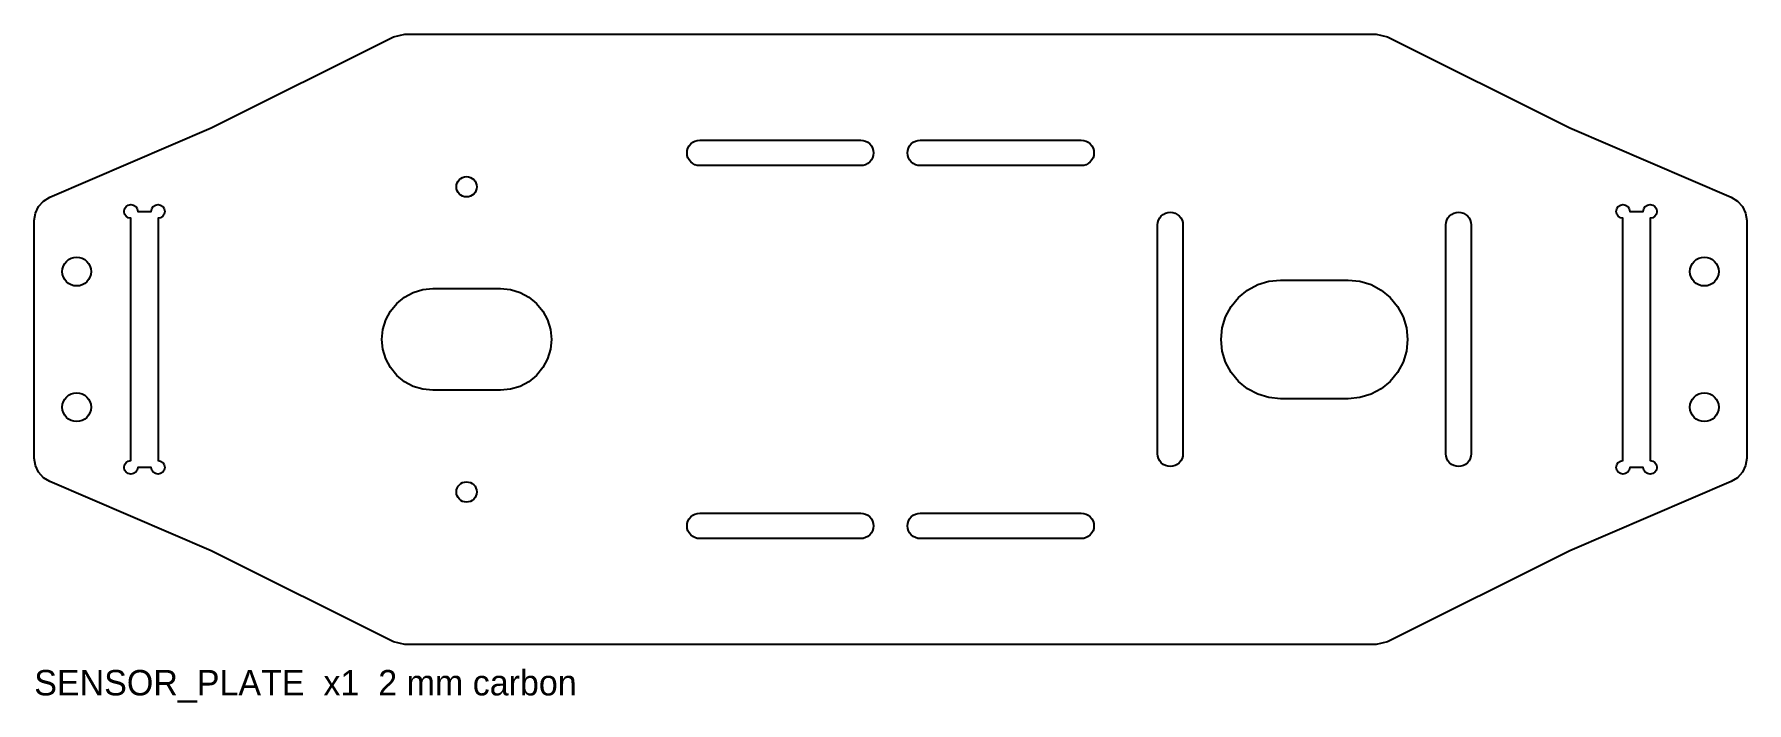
# Model space of a CAD drawing. Header units: millimetres. Extents: x -101 to 101, y -43 to 36.
import ezdxf

# ---------------------------------------------------------------- set-up
doc = ezdxf.new("R2010")
doc.units = ezdxf.units.MM
for name, color, linetype in [('CUT_INNER', 5, 'Continuous'), ('CUT_OUTER', 1, 'Continuous'), ('NOTES', 7, 'Continuous')]:
    doc.layers.add(name, color=color, linetype=linetype)

msp = doc.modelspace()

# ---------------------------------------------------------------- linework, layer by layer
at = {"layer": 'CUT_INNER'}
for points in [[(-3.5, 23.5), (-3.21, 23.47), (-2.93, 23.39), (-2.67, 23.25), (-2.44, 23.06), (-2.25, 22.83), (-2.11, 22.57), (-2.03, 22.29), (-2, 22), (-2.03, 21.71), (-2.11, 21.43), (-2.25, 21.17), (-2.44, 20.94), (-2.67, 20.75), (-2.93, 20.61), (-3.21, 20.53), (-3.5, 20.5), (-22.5, 20.5), (-22.79, 20.53), (-23.07, 20.61), (-23.33, 20.75), (-23.56, 20.94), (-23.75, 21.17), (-23.89, 21.43), (-23.97, 21.71), (-24, 22), (-23.97, 22.29), (-23.89, 22.57), (-23.75, 22.83), (-23.56, 23.06), (-23.33, 23.25), (-23.07, 23.39), (-22.79, 23.47), (-22.5, 23.5)], [(22.5, 23.5), (22.79, 23.47), (23.07, 23.39), (23.33, 23.25), (23.56, 23.06), (23.75, 22.83), (23.89, 22.57), (23.97, 22.29), (24, 22), (23.97, 21.71), (23.89, 21.43), (23.75, 21.17), (23.56, 20.94), (23.33, 20.75), (23.07, 20.61), (22.79, 20.53), (22.5, 20.5), (3.5, 20.5), (3.21, 20.53), (2.93, 20.61), (2.67, 20.75), (2.44, 20.94), (2.25, 21.17), (2.11, 21.43), (2.03, 21.71), (2, 22), (2.03, 22.29), (2.11, 22.57), (2.25, 22.83), (2.44, 23.06), (2.67, 23.25), (2.93, 23.39), (3.21, 23.47), (3.5, 23.5)], [(-89.03, -15.67), (-89.29, -15.84), (-89.6, -15.9), (-89.91, -15.84), (-90.17, -15.67), (-90.34, -15.41), (-90.4, -15.1), (-90.34, -14.79), (-90.17, -14.53), (-89.91, -14.36), (-89.6, -14.3), (-89.6, 14.3), (-89.91, 14.36), (-90.17, 14.53), (-90.34, 14.79), (-90.4, 15.1), (-90.34, 15.41), (-90.17, 15.67), (-89.91, 15.84), (-89.6, 15.9), (-89.29, 15.84), (-89.03, 15.67), (-88.86, 15.41), (-88.8, 15.1), (-87.2, 15.1), (-87.14, 15.41), (-86.97, 15.67), (-86.71, 15.84), (-86.4, 15.9), (-86.09, 15.84), (-85.83, 15.67), (-85.66, 15.41), (-85.6, 15.1), (-85.66, 14.79), (-85.83, 14.53), (-86.09, 14.36), (-86.4, 14.3), (-86.4, -14.3), (-86.09, -14.36), (-85.83, -14.53), (-85.66, -14.79), (-85.6, -15.1), (-85.66, -15.41), (-85.83, -15.67), (-86.09, -15.84), (-86.4, -15.9), (-86.71, -15.84), (-86.97, -15.67), (-87.14, -15.41), (-87.2, -15.1), (-88.8, -15.1), (-88.86, -15.41)], [(31.5, 13.5), (31.53, 13.79), (31.61, 14.07), (31.75, 14.33), (31.94, 14.56), (32.17, 14.75), (32.43, 14.89), (32.71, 14.97), (33, 15), (33.29, 14.97), (33.57, 14.89), (33.83, 14.75), (34.06, 14.56), (34.25, 14.33), (34.39, 14.07), (34.47, 13.79), (34.5, 13.5), (34.5, -13.5), (34.47, -13.79), (34.39, -14.07), (34.25, -14.33), (34.06, -14.56), (33.83, -14.75), (33.57, -14.89), (33.29, -14.97), (33, -15), (32.71, -14.97), (32.43, -14.89), (32.17, -14.75), (31.94, -14.56), (31.75, -14.33), (31.61, -14.07), (31.53, -13.79), (31.5, -13.5)], [(65.5, 13.5), (65.53, 13.79), (65.61, 14.07), (65.75, 14.33), (65.94, 14.56), (66.17, 14.75), (66.43, 14.89), (66.71, 14.97), (67, 15), (67.29, 14.97), (67.57, 14.89), (67.83, 14.75), (68.06, 14.56), (68.25, 14.33), (68.39, 14.07), (68.47, 13.79), (68.5, 13.5), (68.5, -13.5), (68.47, -13.79), (68.39, -14.07), (68.25, -14.33), (68.06, -14.56), (67.83, -14.75), (67.57, -14.89), (67.29, -14.97), (67, -15), (66.71, -14.97), (66.43, -14.89), (66.17, -14.75), (65.94, -14.56), (65.75, -14.33), (65.61, -14.07), (65.53, -13.79), (65.5, -13.5)], [(86.97, -15.67), (86.71, -15.84), (86.4, -15.9), (86.09, -15.84), (85.83, -15.67), (85.66, -15.41), (85.6, -15.1), (85.66, -14.79), (85.83, -14.53), (86.09, -14.36), (86.4, -14.3), (86.4, 14.3), (86.09, 14.36), (85.83, 14.53), (85.66, 14.79), (85.6, 15.1), (85.66, 15.41), (85.83, 15.67), (86.09, 15.84), (86.4, 15.9), (86.71, 15.84), (86.97, 15.67), (87.14, 15.41), (87.2, 15.1), (88.8, 15.1), (88.86, 15.41), (89.03, 15.67), (89.29, 15.84), (89.6, 15.9), (89.91, 15.84), (90.17, 15.67), (90.34, 15.41), (90.4, 15.1), (90.34, 14.79), (90.17, 14.53), (89.91, 14.36), (89.6, 14.3), (89.6, -14.3), (89.91, -14.36), (90.17, -14.53), (90.34, -14.79), (90.4, -15.1), (90.34, -15.41), (90.17, -15.67), (89.91, -15.84), (89.6, -15.9), (89.29, -15.84), (89.03, -15.67), (88.86, -15.41), (88.8, -15.1), (87.2, -15.1), (87.14, -15.41)], [(54, 7), (55.37, 6.87), (56.68, 6.47), (57.89, 5.82), (58.95, 4.95), (59.82, 3.89), (60.47, 2.68), (60.87, 1.37), (61, 0), (60.87, -1.37), (60.47, -2.68), (59.82, -3.89), (58.95, -4.95), (57.89, -5.82), (56.68, -6.47), (55.37, -6.87), (54, -7), (46, -7), (44.63, -6.87), (43.32, -6.47), (42.11, -5.82), (41.05, -4.95), (40.18, -3.89), (39.53, -2.68), (39.13, -1.37), (39, 0), (39.13, 1.37), (39.53, 2.68), (40.18, 3.89), (41.05, 4.95), (42.11, 5.82), (43.32, 6.47), (44.63, 6.87), (46, 7)], [(-46, 6), (-44.83, 5.88), (-43.7, 5.54), (-42.67, 4.99), (-41.76, 4.24), (-41.01, 3.33), (-40.46, 2.3), (-40.12, 1.17), (-40, 0), (-40.12, -1.17), (-40.46, -2.3), (-41.01, -3.33), (-41.76, -4.24), (-42.67, -4.99), (-43.7, -5.54), (-44.83, -5.88), (-46, -6), (-54, -6), (-55.17, -5.88), (-56.3, -5.54), (-57.33, -4.99), (-58.24, -4.24), (-58.99, -3.33), (-59.54, -2.3), (-59.88, -1.17), (-60, 0), (-59.88, 1.17), (-59.54, 2.3), (-58.99, 3.33), (-58.24, 4.24), (-57.33, 4.99), (-56.3, 5.54), (-55.17, 5.88), (-54, 6)], [(-3.5, -20.5), (-3.21, -20.53), (-2.93, -20.61), (-2.67, -20.75), (-2.44, -20.94), (-2.25, -21.17), (-2.11, -21.43), (-2.03, -21.71), (-2, -22), (-2.03, -22.29), (-2.11, -22.57), (-2.25, -22.83), (-2.44, -23.06), (-2.67, -23.25), (-2.93, -23.39), (-3.21, -23.47), (-3.5, -23.5), (-22.5, -23.5), (-22.79, -23.47), (-23.07, -23.39), (-23.33, -23.25), (-23.56, -23.06), (-23.75, -22.83), (-23.89, -22.57), (-23.97, -22.29), (-24, -22), (-23.97, -21.71), (-23.89, -21.43), (-23.75, -21.17), (-23.56, -20.94), (-23.33, -20.75), (-23.07, -20.61), (-22.79, -20.53), (-22.5, -20.5)], [(22.5, -20.5), (22.79, -20.53), (23.07, -20.61), (23.33, -20.75), (23.56, -20.94), (23.75, -21.17), (23.89, -21.43), (23.97, -21.71), (24, -22), (23.97, -22.29), (23.89, -22.57), (23.75, -22.83), (23.56, -23.06), (23.33, -23.25), (23.07, -23.39), (22.79, -23.47), (22.5, -23.5), (3.5, -23.5), (3.21, -23.47), (2.93, -23.39), (2.67, -23.25), (2.44, -23.06), (2.25, -22.83), (2.11, -22.57), (2.03, -22.29), (2, -22), (2.03, -21.71), (2.11, -21.43), (2.25, -21.17), (2.44, -20.94), (2.67, -20.75), (2.93, -20.61), (3.21, -20.53), (3.5, -20.5)]]:
    msp.add_lwpolyline(points, close=True, dxfattribs=at)
for centre, radius in [((-50, 18), 1.2), ((-96, 8), 1.7), ((96, 8), 1.7), ((-96, -8), 1.7), ((96, -8), 1.7), ((-50, -18), 1.2)]:
    msp.add_circle(centre, radius, dxfattribs=at)
at = {"layer": 'CUT_OUTER'}
msp.add_lwpolyline([(-101, 14.02), (-100.87, 14.88), (-100.5, 15.67), (-99.92, 16.32), (-99.18, 16.78), (-80.12, 24.95), (-58.63, 35.68), (-57.29, 36), (57.29, 36), (58.63, 35.68), (80.12, 24.95), (99.18, 16.78), (99.92, 16.32), (100.5, 15.67), (100.87, 14.88), (101, 14.02), (101, -14.02), (100.87, -14.88), (100.5, -15.67), (99.92, -16.32), (99.18, -16.78), (80.12, -24.95), (58.63, -35.68), (57.29, -36), (-57.29, -36), (-58.63, -35.68), (-80.12, -24.95), (-99.18, -16.78), (-99.92, -16.32), (-100.5, -15.67), (-100.87, -14.88), (-101, -14.02)], close=True, dxfattribs=at)

# ---------------------------------------------------------------- texts
at = {"layer": 'NOTES'}
msp.add_text('SENSOR_PLATE  x1  2 mm carbon', height=3, dxfattribs=at).set_placement((-101, -42))

doc.saveas('drawing.dxf')
